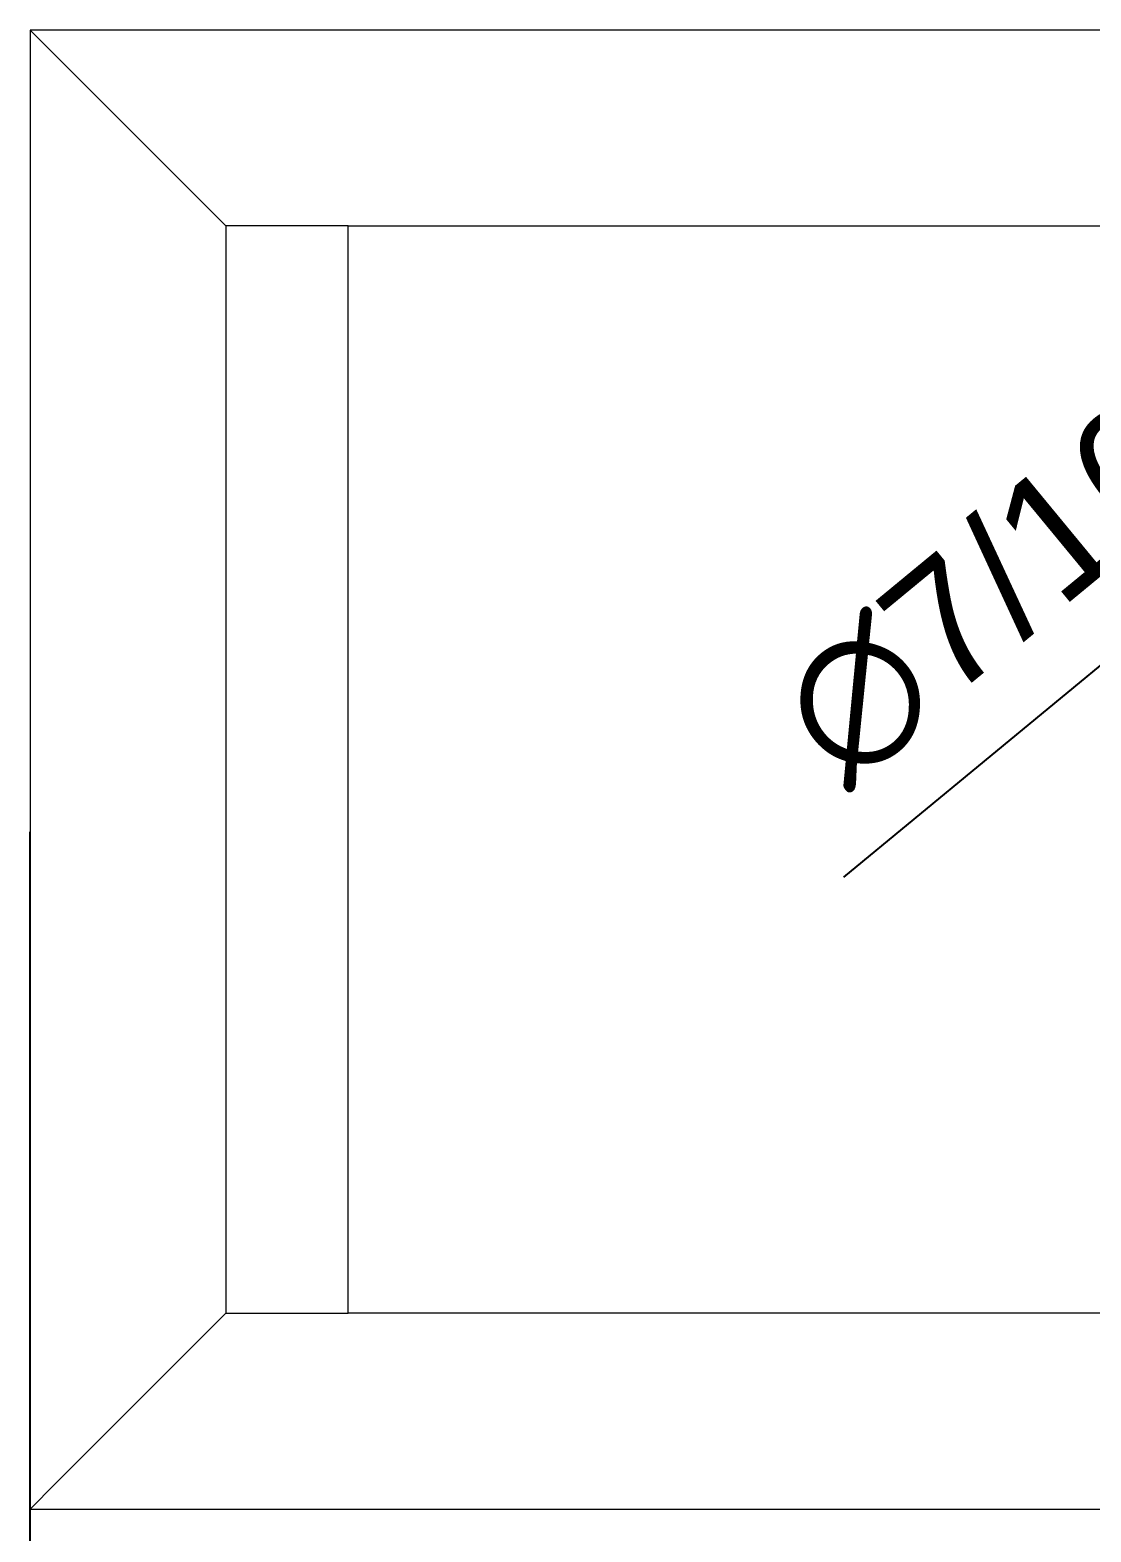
# Model space of a CAD drawing. Header units: inches. Extents: x -1 to 137, y -3 to 81.
# Drawn here: x 42.31 to 50.84, y 3.46 to 15.53 of the extents above; entities that cross this region are included whole.
import ezdxf

# ---------------------------------------------------------------- set-up
doc = ezdxf.new("R2010")
doc.units = ezdxf.units.IN
doc.header["$PDSIZE"] = -1
doc.layers.add('ZANO_R', color=7, linetype='Continuous', lineweight=0)
doc.layers.add('ZANO_W', color=1, linetype='Continuous', lineweight=0)
doc.styles.get("Standard").update_dxf_attribs({"font": 'ARIALUNI.TTF'})
doc.dimstyles.new('amerykanie', dxfattribs={"dimtxt": 50, "dimasz": 50, "dimexe": 0.5, "dimexo": 0.5, "dimgap": 1, "dimtad": 1, "dimdec": 0, "dimzin": 0, "dimlunit": 5, "dimtxsty": 'Standard', "dimcen": 0.09, "dimclrd": 1, "dimclre": 1, "dimclrt": 1, "dimazin": 0, "dimtfac": 1, "dimtdec": 0, "dimtmove": 0, "dimatfit": 3, "dimfxl": 1, "dimtzin": 0, "dimarcsym": 1})

# ---------------------------------------------------------------- blocks, each defined once
blk = doc.blocks.new('*D375')
at = {"layer": 'Defpoints', "color": 0}
for p in [(42.311, 9.585), (53.021, 9.585), (42.311, 0.394)]:
    blk.add_point(p, dxfattribs=at)
at = {"layer": 'ZANO_R', "color": 1, "lineweight": -2}
for p, q in [((42.311, 9.085), (42.311, -0.106)), ((53.021, 9.085), (53.021, -0.106)), ((52.021, 0.394), (43.311, 0.394))]:
    blk.add_line(p, q, dxfattribs=at)
at = {"layer": 'ZANO_R', "color": 1}
for points in [[(43.311, 0.561), (43.311, 0.228), (42.311, 0.394)], [(52.021, 0.228), (52.021, 0.561), (53.021, 0.394)]]:
    blk.add_solid(points, dxfattribs=at)
at = {"layer": 'ZANO_R', "color": 1, "insert": (47.666, 1.413), "char_height": 1, "attachment_point": 5}
blk.add_mtext('10 11/16', dxfattribs=at)
blk = doc.blocks.new('*D380')
at = {"layer": 'Defpoints', "color": 0}
for p in [(54.369, 13.266), (54.035, 12.991)]:
    blk.add_point(p, dxfattribs=at)
at = {"layer": 'ZANO_W', "color": 1, "lineweight": -2}
for p, q in [((55.141, 13.902), (55.912, 14.539)), ((54.369, 13.266), (54.035, 12.991)), ((48.855, 8.72), (53.263, 12.355))]:
    blk.add_line(p, q, dxfattribs=at)
at = {"layer": 'ZANO_W', "color": 1}
for points in [[(55.035, 14.031), (55.247, 13.774), (54.369, 13.266)], [(53.369, 12.226), (53.157, 12.483), (54.035, 12.991)]]:
    blk.add_solid(points, dxfattribs=at)
at = {"layer": 'ZANO_W', "color": 1, "insert": (50.025, 11.005), "char_height": 1, "attachment_point": 5, "rotation": 39.5067}
blk.add_mtext('∅7/16', dxfattribs=at)

msp = doc.modelspace()

# ---------------------------------------------------------------- linework, layer by layer
at = {"layer": 'ZANO_R'}
for p, q in [((42.31139, 15.53025), (42.31139, 3.63965)), ((42.51613, 15.32551), (42.31139, 15.53025)), ((55.19191, 15.53025), (42.31139, 15.53025)), ((42.51613, 15.32551), (43.68156, 14.16007)), ((43.88625, 13.95538), (43.68156, 14.16007)), ((43.88625, 13.95538), (43.8863, 13.95533)), ((44.87062, 13.95533), (43.8863, 13.95533)), ((43.8863, 13.95533), (43.8863, 5.21456)), ((44.87062, 13.95533), (54.87132, 13.95533)), ((44.87062, 5.21456), (44.87062, 13.95533)), ((43.68156, 5.00982), (43.8863, 5.21456)), ((43.8863, 5.21456), (44.87062, 5.21456)), ((54.87132, 5.21456), (44.87062, 5.21456)), ((43.68156, 5.00982), (42.51613, 3.84439)), ((42.31141, 3.63967), (42.51613, 3.84439)), ((42.31141, 3.63967), (42.31139, 3.63965)), ((42.31139, 3.63965), (55.19191, 3.63965))]:
    msp.add_line(p, q, dxfattribs=at)

# ---------------------------------------------------------------- dimensions: what is measured, and where the dimension line sits
dim = msp.add_linear_dim(base=(42.31139, 0.39432), p1=(53.02082, 9.58494), p2=(42.31139, 9.58494), dimstyle='amerykanie', override={"dimtxt": 1, "dimasz": 1, "dimgap": 0.5, "dimdec": 4, "dimaunit": 1, "dimadec": 1, "dimtdec": 4, "dimtmove": 1, "dimfrac": 2}, dxfattribs=at)
dim.commit()
dim.dimension.update_dxf_attribs({"geometry": '*D375', "text_midpoint": (47.6661, 1.41342)})
at = {"layer": 'ZANO_W'}
dim = msp.add_diameter_dim_2p(p1=(54.36907, 13.26628), p2=(54.03492, 12.99077), dimstyle='amerykanie', override={"dimtxt": 1, "dimasz": 1, "dimgap": 0.5, "dimdec": 4, "dimaunit": 1, "dimadec": 1, "dimtdec": 4, "dimtmove": 1, "dimfrac": 2}, dxfattribs=at)
dim.commit()
dim.dimension.update_dxf_attribs({"geometry": '*D380', "text_midpoint": (50.02515, 11.00542)})

doc.saveas('drawing.dxf')
